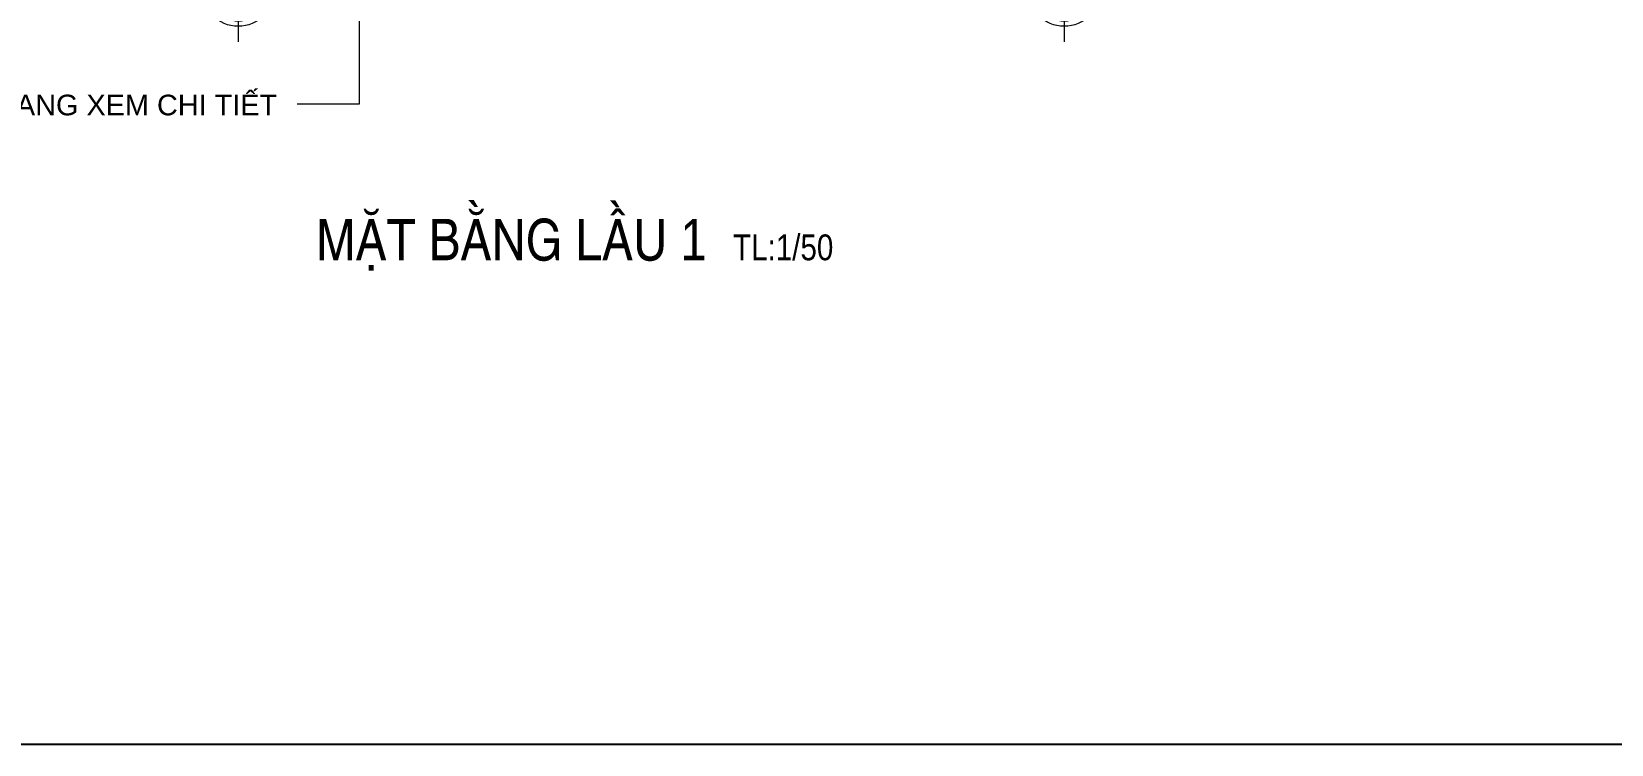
# Model space of a CAD drawing. Header units: millimetres. Extents: x -257631 to 60726, y -119421 to -4977.
# Drawn here: x -232966 to -217665, y -75911 to -69003 of the extents above; entities that cross this region are included whole.
import ezdxf
from ezdxf.enums import TextEntityAlignment as Align

# ---------------------------------------------------------------- set-up
doc = ezdxf.new("R2010")
doc.units = ezdxf.units.MM
doc.header["$LTSCALE"] = 400
doc.header["$MEASUREMENT"] = 0
for name, color, linetype in [('HACTH', 8, 'Continuous'), ('KHUNG', 5, 'Continuous'), ('net 2', 7, 'Continuous'), ('THAY', 7, 'Continuous'), ('VTH-TRUC', 1, 'Continuous')]:
    doc.layers.add(name, color=color, linetype=linetype)
doc.styles.add('100_tieude', font='VAVOB.TTF', dxfattribs={"height": 500})
doc.styles.add('VNI-AVO', font='vhelven.ttf', dxfattribs={"height": 220})
doc.styles.add('VNI-HEL-CON', font='vhelvcn.ttf')
doc.dimstyles.new('style-50', dxfattribs={"dimscale": 0, "dimtxt": 2.3, "dimasz": 150, "dimexe": 50, "dimexo": 50, "dimgap": 50, "dimtad": 1, "dimdec": 0, "dimlfac": 0.5, "dimzin": 9, "dimtxsty": 'VNI-AVO', "dimblk": 'DOT', "dimcen": 0, "dimdle": 150, "dimclrd": 146, "dimclre": 146, "dimclrt": 7, "dimadec": 0, "dimazin": 0, "dimtfac": 1, "dimtdec": 0, "dimtix": 1, "dimtmove": 2, "dimatfit": 3, "dimfxl": 0, "dimlwd": 13, "dimlwe": 13, "dimarcsym": 0})

# ---------------------------------------------------------------- blocks, each defined once
blk = doc.blocks.new('_Dot')
at = {"color": 0, "linetype": 'ByBlock', "lineweight": -2}
blk.add_line((-0.5, 0), (-1, 0), dxfattribs=at)
at = {"color": 0, "linetype": 'ByBlock', "lineweight": 100, "const_width": 0.5}
blk.add_lwpolyline([(-0.25, 0, 1), (0.25, 0, 1)], format="xyb", close=True, dxfattribs=at)
blk = doc.blocks.new('TRUC')
at = {"layer": 'KHUNG', "lineweight": 20}
blk.add_circle((0, -500), 300, dxfattribs=at)
at = {"layer": 'VTH-TRUC', "color": 2, "lineweight": 20}
for p, q in [((0, -200), (0, 0)), ((-300, -500), (-500, -500)), ((300, -500), (500, -500)), ((0, -800), (0, -1000))]:
    blk.add_line(p, q, dxfattribs=at)
blk.add_circle((0, -500), 350, dxfattribs=at)
at = {"layer": 'VTH-TRUC', "color": 7, "style": '100_tieude'}
blk.add_attdef('A', text='', height=320, dxfattribs=at).set_placement((2, -482), align=Align.MIDDLE_CENTER)

msp = doc.modelspace()

# ---------------------------------------------------------------- linework, layer by layer
at = {"layer": 'KHUNG'}
msp.add_lwpolyline([(-254468.7, -43504.7), (-203463.2, -43504.7), (-203463.2, -75910.6), (-254468.7, -75910.6)], close=True, dxfattribs=at)

# ---------------------------------------------------------------- block references
at = {"layer": 'net 2', "linetype": 'Continuous'}
for p, values in [((-230964.7, -68101.7), {'A': '3'}), ((-222964.7, -68101.7), {'A': '4'})]:
    msp.add_blockref('TRUC', p, dxfattribs=at).add_auto_attribs(values)

# ---------------------------------------------------------------- texts
at = {"insert": (-227705.7, -71068.8), "char_height": 264.6, "attachment_point": 5, "style": 'VNI-HEL-CON'}
msp.add_mtext('{\\H1.512x;MAËT BAÈNG LAÀU 1  \\H0.625x;TL:1/50\\H0.2646x;}', dxfattribs=at)
at = {"layer": 'THAY', "ltscale": 5, "insert": (-234157.8, -69614.1), "char_height": 200, "attachment_point": 1, "style": 'VNI-AVO'}
msp.add_mtext('CAÀU THANG XEM CHI TIEÁT', dxfattribs=at)

# ---------------------------------------------------------------- leaders
at = {"layer": 'HACTH'}
msp.add_leader([(-229794.7, -65121.4), (-229794.7, -69706.7), (-230394.7, -69706.7)], dimstyle='style-50', override={"dimscale": 1, "dimtad": 0}, dxfattribs=at)

doc.saveas('drawing.dxf')
